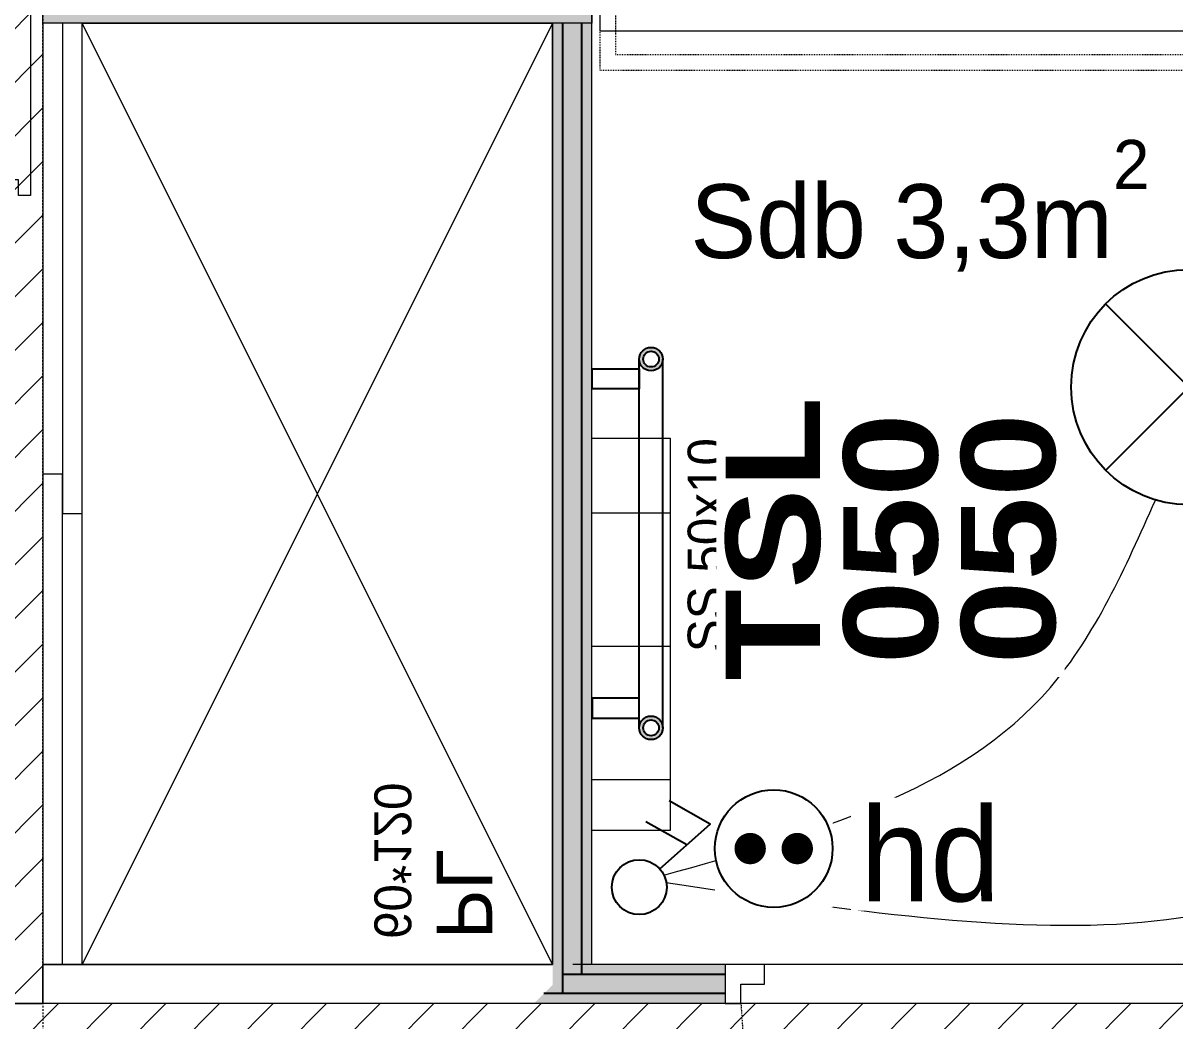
# Model space of a CAD drawing. Header units: centimetres. Extents: x 2191 to 12545, y -680 to 18662.
# Drawn here: x 10556.8 to 10703.7, y 8741.2 to 8868.4 of the extents above; entities that cross this region are included whole.
import ezdxf

# ---------------------------------------------------------------- set-up
doc = ezdxf.new("R2010")
doc.units = ezdxf.units.CM
for name, pattern in [('Style de ligne -11', [0.347222, 0.20828, -0.138942]), ('Style de ligne -13', [0.147638, 0.098425, -0.049213]), ('Style de ligne -18', [0.164042, 0.054681, -0.109361]), ('Style de ligne -19', [0.166667, 0.055556, -0.111111]), ('VW-01', [0.41656, 0.20828, -0.20828])]:
    doc.linetypes.add(name, pattern=pattern)
for name, color, linetype in [('B Aménagement intérieur', 252, 'Continuous'), ('B faience', 252, 'Style de ligne -11'), ('B Faux plafonds', 252, 'Continuous'), ('B Faux plafonds_Hatch', 252, 'Continuous'), ('B GÈnÈral_Hatch', 252, 'Continuous'), ('B Général', 252, 'Continuous'), ('C ANNOTATIONS-prestations', 252, 'Continuous'), ('C ANNOTATIONS-texte', 252, 'Continuous'), ('D SURFACES-shab', 252, 'Continuous'), ('F REMPLISSAGE-vert clair', 252, 'Continuous'), ('F REMPLISSAGE-vert foncé', 252, 'Continuous'), ('prlm-CHAUFF-CONV', 20, 'Continuous')]:
    doc.layers.add(name, color=color, linetype=linetype)
for name, color, linetype, lineweight in [('F REMPLISSAGE-vert clair_Hatch', 7, 'Continuous', 5), ('F REMPLISSAGE-vert foncÈ_Hatch', 7, 'Continuous', 5), ('prlm-ELEC-CFO', 1, 'Continuous', 25)]:
    doc.layers.add(name, color=color, linetype=linetype, lineweight=lineweight)
doc.styles.add('Eurostile', font='Eurosti.TTF')
doc.styles.add('prlm-chauff-rad', font='ariblk.ttf', dxfattribs={"height": 12})
doc.styles.add('prlm-elec-cfo', font='comic.ttf', dxfattribs={"height": 12})
pattern_1 = [(45, (0, 0), (2.42535, -2.64583), [])]

# ---------------------------------------------------------------- blocks, each defined once
blk = doc.blocks.new('Sèche-serviette')
at = {"layer": 'B GÈnÈral_Hatch', "linetype": 'Continuous', "lineweight": 5, "true_color": 0x444444}
h = blk.add_hatch(dxfattribs=at)
h.set_pattern_fill('H_BARDAGE V 150', color=250, style=0, pattern_type=2)
h.set_pattern_definition([(90, (0, 3.493), (17, 0), [])])
h.paths.add_polyline_path([(-25, 8.4925), (25, 8.4925), (25, -1.5075), (-25, -1.5075)])
at = {"layer": 'B Général', "color": 7, "linetype": 'Continuous', "lineweight": 5, "flags": 128}
blk.add_lwpolyline([(-25, 8.4925), (25, 8.4925), (25, -1.5075), (-25, -1.5075)], close=True, dxfattribs=at)
at = {"layer": 'C ANNOTATIONS-prestations', "insert": (25, -8.4925), "char_height": 4.706, "width": 50, "attachment_point": 9, "line_spacing_factor": 0.894142, "style": 'Eurostile'}
blk.add_mtext('SS 50x10', dxfattribs=at)
blk = doc.blocks.new('Placard 60.120')
at = {"layer": 'B Général', "color": 7, "linetype": 'Continuous', "lineweight": 5}
for p, q in [((60, 29.81), (-60, -30.19)), ((-60, 29.81), (60, -30.19))]:
    blk.add_line(p, q, dxfattribs=at)
at = {"layer": 'B Général', "color": 7, "linetype": 'Continuous', "lineweight": 5, "flags": 128}
blk.add_lwpolyline([(60, -30.19), (60, 29.81), (-60, 29.81), (-60, -30.19)], dxfattribs=at)
at = {"layer": 'B Général', "color": 252, "linetype": 'Continuous', "lineweight": 5, "true_color": 0x888888, "flags": 128}
blk.add_lwpolyline([(60, -30.19), (60, -35.19), (-60, -35.19), (-60, -30.19)], close=True, dxfattribs=at)
at = {"layer": 'B Général', "color": 7, "linetype": 'Continuous', "lineweight": 5, "flags": 128}
for points in [[(60, -30.19), (60, -32.69), (-2.5, -32.69), (-2.5, -30.19)], [(2.5, -32.69), (2.5, -35.19), (-60, -35.19), (-60, -32.69)]]:
    blk.add_lwpolyline(points, close=True, dxfattribs=at)
at = {"layer": 'B Général', "color": 7, "insert": (-56.76, 22.1), "char_height": 7.059, "attachment_point": 1, "line_spacing_factor": 0.894142, "style": 'Eurostile'}
blk.add_mtext('PL', dxfattribs=at)
at = {"layer": 'C ANNOTATIONS-prestations', "insert": (-56.76, 9.4), "char_height": 4.706, "attachment_point": 4, "line_spacing_factor": 0.894142, "style": 'Eurostile'}
blk.add_mtext('60*120', dxfattribs=at)
blk = doc.blocks.new('PP 80')
at = {"layer": 'B Général', "flags": 128}
blk.add_lwpolyline([(-43, 2.5), (-43, 85.5), (-39, 85.5), (-39, 2.5)], close=True, dxfattribs=at)
at = {"layer": 'B Général', "linetype": 'Style de ligne -18', "lineweight": 5, "flags": 128}
blk.add_lwpolyline([(46, 2.5), (45.27, 13.33), (43.1, 23.98), (39.53, 34.26), (34.61, 44), (28.44, 53.03), (21.1, 61.19), (12.74, 68.35), (3.5, 74.38), (-6.47, 79.18), (-17, 82.67), (-27.91, 84.79), (-39, 85.5)], dxfattribs=at)
at = {"layer": 'B Général', "color": 7, "linetype": 'Continuous', "lineweight": 5, "flags": 128}
for points in [[(-45, 2.5), (-43, 2.5), (-43, 0), (-40, 0), (-40, -2.5), (-45, -2.5)], [(48, 2.5), (46, 2.5), (46, 0), (43, 0), (43, -2.5), (48, -2.5), (48, -2.5), (48, -2.5), (48, 1.79), (48, 1.79)]]:
    blk.add_lwpolyline(points, close=True, dxfattribs=at)
at = {"layer": 'C ANNOTATIONS-prestations', "insert": (-37.5, 32.5), "char_height": 5.8825, "attachment_point": 1, "rotation": 90, "line_spacing_factor": 0.894142, "style": 'Eurostile'}
blk.add_mtext('PP 83 x 204', dxfattribs=at)
blk = doc.blocks.new('Groupe-135-1')
at = {"layer": 'B Général', "color": 252, "linetype": 'Style de ligne -19', "lineweight": 5, "true_color": 0x989898}
for p, q in [((-29.11, -35.61), (-29.11, -22.61)), ((-22.61, -29.11), (-35.61, -29.11))]:
    blk.add_line(p, q, dxfattribs=at)
at = {"layer": 'B Général', "color": 252, "linetype": 'Style de ligne -19', "lineweight": 5, "true_color": 0x989898, "flags": 128}
for points in [[(-40, -40), (-40, 40), (40, 40), (40, -40)], [(-38, -38), (-38, 38), (38, 38), (38, -38)]]:
    blk.add_lwpolyline(points, close=True, dxfattribs=at)
at = {"layer": 'B Général', "color": 252, "linetype": 'Style de ligne -19', "lineweight": 5, "true_color": 0x989898}
for radius in [4, 3]:
    blk.add_circle((-29.11, -29.11), radius, dxfattribs=at)
blk = doc.blocks.new('Douche pointillée')
at = {"layer": 'B Général', "color": 252, "true_color": 0x989898}
blk.add_blockref('Groupe-135-1', (0, 0), dxfattribs=at)
blk = doc.blocks.new('Baignoire 75_170')
at = {"layer": 'B faience', "lineweight": 18, "flags": 128}
blk.add_lwpolyline([(-85, 38.5), (-85, -37.5), (86, -37.5)], dxfattribs=at)
at = {"layer": 'B Général', "color": 7, "linetype": 'Continuous', "lineweight": 5, "flags": 128}
blk.add_lwpolyline([(-84, -36.5), (-84, 38.5), (86, 38.5), (86, -36.5)], close=True, dxfattribs=at)
at = {"layer": 'B Général', "color": 8, "true_color": 0x767676}
blk.add_blockref('Douche pointillée', (-44, 3.5), dxfattribs=at)
blk = doc.blocks.new('Groupe-137-1')
at = {"layer": 'B Faux plafonds_Hatch', "linetype": 'Continuous', "lineweight": 5, "true_color": 0xaaaaaa}
h = blk.add_hatch(dxfattribs=at)
h.set_pattern_fill('F_P__SOFFITE', color=253, style=0, pattern_type=2)
h.set_pattern_definition([(45, (0, 0.2205), (-3.5277778, 3.3072917), [])])
h.paths.add_polyline_path([(11070.45, 4134.41), (11070.45, 3984.56), (10863.76, 3984.56), (10863.76, 3841.41), (11449.45, 3841.41), (11449.45, 3934.41), (11190.45, 3934.41), (11190.45, 4134.41)])
at = {"layer": 'B Faux plafonds', "linetype": 'VW-01', "lineweight": 5, "flags": 128}
blk.add_lwpolyline([(11070.45, 4134.41), (11070.45, 3984.56), (10863.76, 3984.56), (10863.76, 3841.41), (11449.45, 3841.41), (11449.45, 3934.41), (11190.45, 3934.41), (11190.45, 4134.41)], close=True, dxfattribs=at)
at = {"layer": 'B GÈnÈral_Hatch', "color": 9, "linetype": 'Continuous', "true_color": 0xc0dcc0}
for points in [[(11199.45, 4068.41), (11190.45, 4059.41), (11199.45, 4134.41), (11190.45, 4134.41)], [(11251.45, 4134.41), (11260.45, 4134.41), (11251.45, 4068.41), (11260.45, 4059.41)], [(11251.45, 4068.41), (11260.45, 4059.41), (11199.45, 4068.41), (11190.45, 4059.41)], [(11255.45, 4059.41), (11255.45, 3934.41), (11260.45, 4059.41), (11260.45, 3939.41)], [(11258.04, 3939.41), (11253.04, 3934.41), (11277.45, 3939.41), (11277.45, 3934.41)]]:
    blk.add_solid(points, dxfattribs=at)
at = {"layer": 'B Général', "color": 7, "linetype": 'Continuous', "lineweight": 13}
for p, q in [((11190.45, 4059.41), (11190.45, 4134.41)), ((11260.45, 4134.41), (11260.45, 4059.41)), ((11260.45, 4059.41), (11190.45, 4059.41)), ((11255.45, 3939.41), (11190.45, 3939.41)), ((11255.45, 3934.41), (11190.45, 3934.41))]:
    blk.add_line(p, q, dxfattribs=at)
at = {"layer": 'B Général', "color": 98, "linetype": 'Continuous', "lineweight": 13, "true_color": 0x004400}
for p, q in [((11255.45, 3939.41), (11255.45, 4059.41)), ((11260.45, 3939.41), (11260.45, 4059.41)), ((11277.45, 3939.41), (11258.04, 3939.41)), ((11277.45, 3939.41), (11277.45, 3934.41)), ((11277.45, 3934.41), (11253.04, 3934.41))]:
    blk.add_line(p, q, dxfattribs=at)
at = {"layer": 'B Général', "color": 7, "linetype": 'Continuous', "lineweight": 5}
for p, q in [((11190.45, 3939.41), (11190.45, 3934.41)), ((11255.45, 3939.41), (11190.45, 3939.41)), ((11255.45, 3934.41), (11190.45, 3934.41))]:
    blk.add_line(p, q, dxfattribs=at)
at = {"layer": 'B Général', "color": 154, "linetype": 'VW-01', "lineweight": 5, "true_color": 0x0053a6, "flags": 128}
blk.add_lwpolyline([(11070.45, 3914.41), (11070.45, 4134.41), (11190.45, 4134.41), (11190.45, 3914.41)], close=True, dxfattribs=at)
at = {"layer": 'D SURFACES-shab', "lineweight": 18, "flags": 128}
for points in [[(11190.45, 4059.41), (11190.45, 4134.41), (11070.45, 4134.41), (11070.45, 3934.41), (11190.45, 3934.41), (11190.45, 3939.41), (11255.45, 3939.41), (11255.45, 4059.41)], [(11260.45, 4134.41), (11431.45, 4134.41), (11431.45, 3939.41), (11260.45, 3939.41)], [(10996.45, 3984.56), (10863.76, 3984.56), (10863.76, 3841.41), (11444.45, 3841.41), (11444.45, 3934.41), (11070.45, 3934.41), (11070.45, 3954.56), (10996.45, 3954.56)]]:
    blk.add_lwpolyline(points, close=True, dxfattribs=at)
at = {"layer": 'F REMPLISSAGE-vert clair'}
for p, q in [((11256.75, 3935.71), (11256.75, 4059.41)), ((11259.15, 3938.11), (11259.15, 4059.41)), ((11277.45, 3938.11), (11256.74, 3938.11)), ((11277.45, 3935.71), (11254.34, 3935.71))]:
    blk.add_line(p, q, dxfattribs=at)
at = {"layer": 'F REMPLISSAGE-vert clair_Hatch', "color": 9, "linetype": 'Continuous', "true_color": 0xc0dcc0}
for points in [[(11256.75, 4059.41), (11256.75, 3935.71), (11259.15, 4059.41), (11259.15, 3938.11)], [(11256.74, 3938.11), (11254.34, 3935.71), (11277.45, 3938.11), (11277.45, 3935.71)]]:
    blk.add_solid(points, dxfattribs=at)
at = {"layer": 'F REMPLISSAGE-vert foncÈ_Hatch', "color": 54, "linetype": 'Continuous', "true_color": 0x99aa00}
for points in [[(11260.45, 4059.41), (11258.65, 4061.21), (11190.45, 4059.41), (11192.25, 4061.21)], [(11255.45, 4059.41), (11255.45, 3934.41), (11256.75, 4059.41), (11256.75, 3935.71)], [(11259.15, 4059.41), (11259.15, 3938.11), (11260.45, 4059.41), (11260.45, 3939.41)], [(11258.04, 3939.41), (11256.74, 3938.11), (11277.45, 3939.41), (11277.45, 3938.11)], [(11254.34, 3935.71), (11253.04, 3934.41), (11277.45, 3935.71), (11277.45, 3934.41)]]:
    blk.add_solid(points, dxfattribs=at)
at = {"layer": 'F REMPLISSAGE-vert foncé', "color": 7, "linetype": 'Continuous', "lineweight": 13}
blk.add_line((11260.45, 4059.41), (11190.45, 4059.41), dxfattribs=at)
at = {"layer": 'F REMPLISSAGE-vert foncé', "color": 98, "linetype": 'Continuous', "lineweight": 13, "true_color": 0x004400}
for p, q in [((11255.45, 3939.41), (11255.45, 4059.41)), ((11260.45, 3939.41), (11260.45, 4059.41)), ((11277.45, 3939.41), (11258.04, 3939.41)), ((11277.45, 3934.41), (11253.04, 3934.41))]:
    blk.add_line(p, q, dxfattribs=at)
at = {"layer": 'F REMPLISSAGE-vert foncé'}
for p, q in [((11256.75, 3935.71), (11256.75, 4059.41)), ((11259.15, 3938.11), (11259.15, 4059.41)), ((11277.45, 3938.11), (11256.74, 3938.11)), ((11277.45, 3935.71), (11254.34, 3935.71))]:
    blk.add_line(p, q, dxfattribs=at)
at = {"layer": 'B Général', "color": 7, "xscale": -1}
for name, p, rotation in [('Baignoire 75_170', (11345.45, 4096.91), 180), ('Placard 60.120', (11225.64, 3999.41), 270)]:
    blk.add_blockref(name, p, dxfattribs=dict(at, rotation=rotation))
at = {"layer": 'B Général', "color": 7}
for name, p, rotation in [('Sèche-serviette', (11268.94, 3981.5), 90), ('PP 80', (11325.45, 3936.91), 180)]:
    blk.add_blockref(name, p, dxfattribs=dict(at, rotation=rotation))
at = {"layer": 'C ANNOTATIONS-texte', "insert": (11273, 4044.51), "char_height": 9.412, "width": 83.7717, "attachment_point": 1, "line_spacing_factor": 0.894142, "style": 'Eurostile'}
blk.add_mtext('Sdb 3,3m{\\H0.6667x;\\S2^ ;}', dxfattribs=at)
blk = doc.blocks.new('PP 93_204 PF1_2h mur20')
at = {"layer": 'B GÈnÈral_Hatch', "linetype": 'Continuous', "lineweight": 5}
h = blk.add_hatch(dxfattribs=at)
h.set_pattern_fill('50_BETON', style=0, pattern_type=2)
h.set_pattern_definition(pattern_1)
edge = h.paths.add_edge_path()
edge.add_line((-51.6, -8.95), (-50.94, -8.37))
edge.add_line((-50.94, -8.37), (-50.93, -8.36))
edge.add_arc((-50.79, -8.52), 0.2, 48.9909, 131.0091, ccw=False)
edge.add_line((-50.66, -8.36), (-50.65, -8.37))
edge.add_line((-50.65, -8.37), (-50.1, -8.86))
edge.add_line((-50.1, -8.86), (-50.1, -8.86))
edge.add_arc((-50.06, -8.82), 0.05, 228.9909, 270)
edge.add_line((-50.06, -8.87), (-50.06, -8.87))
edge.add_line((-50.06, -8.87), (-46.7, -8.87))
edge.add_line((-46.7, -8.87), (-46.69, -8.87))
edge.add_arc((-46.69, -8.83), 0.0435, 270, 360)
edge.add_line((-46.65, -8.83), (-46.65, 2.7))
edge.add_arc((-46.48, 2.7), 0.174, 90, 180, ccw=False)
edge.add_line((-46.48, 2.87), (-46.45, 2.87))
edge.add_line((-46.45, 2.87), (-44.9, 2.87))
edge.add_line((-44.9, 2.87), (-44.89, 2.87))
edge.add_arc((-44.89, 2.91), 0.0435, 270, 360)
edge.add_line((-44.85, 2.91), (-44.85, 5.96))
edge.add_arc((-44.89, 5.96), 0.0435, 0, 90)
edge.add_line((-44.89, 6), (-44.9, 6))
edge.add_line((-44.9, 6), (-46.45, 6))
edge.add_line((-46.45, 6), (-46.48, 6))
edge.add_arc((-46.48, 6.17), 0.174, 180, 270, ccw=False)
edge.add_line((-46.65, 6.17), (-46.65, 8.83))
edge.add_arc((-46.69, 8.83), 0.0435, 0, 90)
edge.add_line((-46.69, 8.87), (-46.7, 8.87))
edge.add_line((-46.7, 8.87), (-50.06, 8.87))
edge.add_line((-50.06, 8.87), (-50.06, 8.87))
edge.add_arc((-50.06, 8.82), 0.05, 90, 131.0091)
edge.add_line((-50.1, 8.86), (-50.1, 8.86))
edge.add_line((-50.1, 8.86), (-50.65, 8.37))
edge.add_line((-50.65, 8.37), (-50.66, 8.37))
edge.add_arc((-50.79, 8.52), 0.2, 233.0967, 311.0091, ccw=False)
edge.add_line((-50.91, 8.36), (-50.92, 8.36))
edge.add_line((-50.92, 8.36), (-51.44, 8.81))
edge.add_line((-51.44, 8.81), (-51.44, 8.81))
edge.add_line((-51.44, 8.81), (-51.6, 8.95))
edge.add_line((-51.6, 8.95), (-51.6, -8.95))
h = blk.add_hatch(dxfattribs=at)
h.set_pattern_fill('50_BETON', style=0, pattern_type=2)
h.set_pattern_definition(pattern_1)
edge = h.paths.add_edge_path()
edge.add_line((51.6, -8.95), (50.94, -8.37))
edge.add_line((50.94, -8.37), (50.93, -8.36))
edge.add_arc((50.79, -8.52), 0.2, 48.9909, 131.0091)
edge.add_line((50.66, -8.36), (50.65, -8.37))
edge.add_line((50.65, -8.37), (50.1, -8.86))
edge.add_line((50.1, -8.86), (50.1, -8.86))
edge.add_arc((50.06, -8.82), 0.05, 270, 311.0091, ccw=False)
edge.add_line((50.06, -8.87), (50.06, -8.87))
edge.add_line((50.06, -8.87), (46.7, -8.87))
edge.add_line((46.7, -8.87), (46.69, -8.87))
edge.add_arc((46.69, -8.83), 0.0435, 180, 270, ccw=False)
edge.add_line((46.65, -8.83), (46.65, 2.7))
edge.add_arc((46.48, 2.7), 0.174, 0, 90)
edge.add_line((46.48, 2.87), (46.45, 2.87))
edge.add_line((46.45, 2.87), (44.9, 2.87))
edge.add_line((44.9, 2.87), (44.89, 2.87))
edge.add_arc((44.89, 2.91), 0.0435, 180, 270, ccw=False)
edge.add_line((44.85, 2.91), (44.85, 5.96))
edge.add_arc((44.89, 5.96), 0.0435, 90, 180, ccw=False)
edge.add_line((44.89, 6), (44.9, 6))
edge.add_line((44.9, 6), (46.45, 6))
edge.add_line((46.45, 6), (46.48, 6))
edge.add_arc((46.48, 6.17), 0.174, 270, 360)
edge.add_line((46.65, 6.17), (46.65, 8.83))
edge.add_arc((46.69, 8.83), 0.0435, 90, 180, ccw=False)
edge.add_line((46.69, 8.87), (46.7, 8.87))
edge.add_line((46.7, 8.87), (50.06, 8.87))
edge.add_line((50.06, 8.87), (50.06, 8.87))
edge.add_arc((50.06, 8.82), 0.05, 48.9909, 90, ccw=False)
edge.add_line((50.1, 8.86), (50.1, 8.86))
edge.add_line((50.1, 8.86), (50.65, 8.37))
edge.add_line((50.65, 8.37), (50.66, 8.37))
edge.add_arc((50.79, 8.52), 0.2, 228.9909, 306.9033)
edge.add_line((50.91, 8.36), (50.92, 8.36))
edge.add_line((50.92, 8.36), (51.44, 8.81))
edge.add_line((51.44, 8.81), (51.44, 8.81))
edge.add_line((51.44, 8.81), (51.6, 8.95))
edge.add_line((51.6, 8.95), (51.6, -8.95))
at = {"layer": 'B Général', "linetype": 'Style de ligne -13', "lineweight": 5}
for p, q in [((46.7, 9), (-46.7, 9)), ((46.7, -9), (-46.7, -9))]:
    blk.add_line(p, q, dxfattribs=at)
at = {"layer": 'B Général', "color": 7, "linetype": 'Continuous', "lineweight": 5, "flags": 128}
blk.add_lwpolyline([(45, 12), (48.5, 12), (48.5, 10), (50, 10), (50.01, 106), (48.51, 106), (48.51, 104), (45.01, 104)], close=True, dxfattribs=at)
at = {"layer": 'B Général', "linetype": 'Continuous', "lineweight": 5, "flags": 128}
for points in [[(-46.5, 8.83), (-46.5, 6.17, 0.414214), (-46.46, 6.13), (-46.45, 6.13), (-44.9, 6.13), (-44.87, 6.13, -0.414214), (-44.7, 5.96), (-44.7, 2.91, -0.414214), (-44.87, 2.74), (-44.9, 2.74), (-46.45, 2.74), (-46.46, 2.74, 0.414214), (-46.5, 2.7), (-46.5, -8.83, -0.414214), (-46.67, -9), (-46.7, -9), (-50.06, -9), (-50.07, -9, -0.18087), (-50.2, -8.95), (-50.2, -8.95), (-50.76, -8.47), (-50.76, -8.46, 0.373975), (-50.83, -8.46), (-50.83, -8.47), (-51.49, -9.04), (-51.6, -8.95), (-50.94, -8.37), (-50.93, -8.36, -0.373975), (-50.66, -8.36), (-50.65, -8.37), (-50.1, -8.86), (-50.1, -8.86, 0.18087), (-50.06, -8.87), (-50.06, -8.87), (-46.7, -8.87), (-46.69, -8.87, 0.414214), (-46.65, -8.83), (-46.65, 2.7, -0.414214), (-46.48, 2.87), (-46.45, 2.87), (-44.9, 2.87), (-44.89, 2.87, 0.414214), (-44.85, 2.91), (-44.85, 5.96, 0.414214), (-44.89, 6), (-44.9, 6), (-46.45, 6), (-46.48, 6, -0.414214), (-46.65, 6.17), (-46.65, 8.83, 0.414214), (-46.69, 8.87), (-46.7, 8.87), (-50.06, 8.87), (-50.06, 8.87, 0.18087), (-50.1, 8.86), (-50.1, 8.86), (-50.65, 8.37), (-50.66, 8.37, -0.353689), (-50.91, 8.36), (-50.92, 8.36), (-51.44, 8.81), (-51.44, 8.81), (-51.6, 8.95), (-51.49, 9.04), (-50.88, 8.51, 0.385556), (-50.77, 8.46), (-50.76, 8.47), (-50.2, 8.95), (-50.2, 8.95, -0.18087), (-50.07, 9), (-50.06, 9), (-46.7, 9), (-46.67, 9, -0.414214)], [(46.5, 8.83), (46.5, 6.17, -0.414214), (46.46, 6.13), (46.45, 6.13), (44.9, 6.13), (44.87, 6.13, 0.414214), (44.7, 5.96), (44.7, 2.91, 0.414214), (44.87, 2.74), (44.9, 2.74), (46.45, 2.74), (46.46, 2.74, -0.414214), (46.5, 2.7), (46.5, -8.83, 0.414214), (46.67, -9), (46.7, -9), (50.06, -9), (50.07, -9, 0.18087), (50.2, -8.95), (50.2, -8.95), (50.76, -8.47), (50.76, -8.46, -0.373975), (50.83, -8.46), (50.83, -8.47), (51.49, -9.04), (51.6, -8.95), (50.94, -8.37), (50.93, -8.36, 0.373975), (50.66, -8.36), (50.65, -8.37), (50.1, -8.86), (50.1, -8.86, -0.18087), (50.06, -8.87), (50.06, -8.87), (46.7, -8.87), (46.69, -8.87, -0.414214), (46.65, -8.83), (46.65, 2.7, 0.414214), (46.48, 2.87), (46.45, 2.87), (44.9, 2.87), (44.89, 2.87, -0.414214), (44.85, 2.91), (44.85, 5.96, -0.414214), (44.89, 6), (44.9, 6), (46.45, 6), (46.48, 6, 0.414214), (46.65, 6.17), (46.65, 8.83, -0.414214), (46.69, 8.87), (46.7, 8.87), (50.06, 8.87), (50.06, 8.87, -0.18087), (50.1, 8.86), (50.1, 8.86), (50.65, 8.37), (50.66, 8.37, 0.353689), (50.91, 8.36), (50.92, 8.36), (51.44, 8.81), (51.44, 8.81), (51.6, 8.95), (51.49, 9.04), (50.88, 8.51, -0.385556), (50.77, 8.46), (50.76, 8.47), (50.2, 8.95), (50.2, 8.95, 0.18087), (50.07, 9), (50.06, 9), (46.7, 9), (46.67, 9, 0.414214)]]:
    blk.add_lwpolyline(points, format="xyb", close=True, dxfattribs=at)
at = {"layer": 'B Général', "color": 250, "linetype": 'Continuous', "lineweight": 5, "true_color": 0x444444, "flags": 128}
blk.add_lwpolyline([(0, -20.5), (-14, -41.85), (14, -41.85)], close=True, dxfattribs=at)
at = {"layer": 'B Général', "linetype": 'Continuous', "lineweight": 5}
blk.add_circle((48.5, 9.5), 0.5, dxfattribs=at)
at = {"layer": 'B Général', "color": 7, "linetype": 'Continuous', "lineweight": 5}
blk.add_arc((48.5, 9.5), 94.5, 90, 181.2323, dxfattribs=at)
at = {"layer": 'C ANNOTATIONS-prestations', "insert": (25.17, 12.23), "char_height": 7.059, "attachment_point": 1, "rotation": 90, "line_spacing_factor": 0.894142, "style": 'Eurostile'}
blk.add_mtext('PP 93*204\\PPF 1/2h\\P', dxfattribs=at)
blk = doc.blocks.new('xi.PTCE')
at = {"layer": 'prlm-ELEC-CFO', "color": 0}
for points in [[(-10.61, 10.61), (10.61, -10.61)], [(10.61, 10.61), (-10.61, -10.61)]]:
    blk.add_lwpolyline(points, dxfattribs=at)
at = {"layer": 'prlm-ELEC-CFO', "color": 0, "linetype": 'ByBlock'}
blk.add_circle((0, 0), 15, dxfattribs=at)
blk = doc.blocks.new('xi.DA')
at = {"layer": 'prlm-ELEC-CFO', "color": 0}
for points in [[(0.61, -1.67), (7.04, 4.05), (1.81, 7.01)], [(4.05, 1.39), (-1.17, 4.34)]]:
    blk.add_lwpolyline(points, dxfattribs=at)
blk.add_circle((-2, -4), 3.5, dxfattribs=at)
blk = doc.blocks.new('xi.PCHD')
at = {"color": 0, "lineweight": 5}
blk.add_wipeout([(-7.5, -7.5), (7.5, -7.5), (7.5, 7.5), (-7.5, 7.5)], dxfattribs=at).dxf.layer = 'prlm-ELEC-CFO'
at = {"layer": 'prlm-ELEC-CFO', "color": 0, "linetype": 'ByBlock', "lineweight": 5, "const_width": 2}
for points in [[(-4, 0, 1), (-2, 0, 1)], [(2, 0, 1), (4, 0, 1)]]:
    blk.add_lwpolyline(points, format="xyb", close=True, dxfattribs=at)
at = {"layer": 'prlm-ELEC-CFO', "color": 0, "linetype": 'ByBlock', "lineweight": -2}
blk.add_circle((0, 0), 7.5, dxfattribs=at)
blk = doc.blocks.new('xi.TSL-050-050')
at = {"layer": 'prlm-CHAUFF-CONV', "linetype": 'ByBlock', "lineweight": -2}
h = blk.add_hatch(color=0, dxfattribs=at)
edge = h.paths.add_edge_path()
edge.add_arc((-23.5, 7.5), 1.5, 0, 360)
edge = h.paths.add_edge_path(flags=17)
edge.add_arc((-23.5, 7.5), 1, 0, 360)
edge = h.paths.add_edge_path()
edge.add_arc((23.5, 7.5), 1.5, 0, 360)
edge = h.paths.add_edge_path(flags=17)
edge.add_arc((23.5, 7.5), 1, 0, 360)
at = {"layer": 'prlm-CHAUFF-CONV', "color": 0, "linetype": 'ByBlock', "lineweight": -2, "flags": 128}
for points in [[(23.5, 9), (-23.5, 9)], [(23.5, 6), (-23.5, 6)]]:
    blk.add_lwpolyline(points, dxfattribs=at)
at = {"layer": 'prlm-CHAUFF-CONV', "color": 0, "linetype": 'ByBlock', "lineweight": -2}
for points in [[(-19.73, 0), (-22.27, 0), (-22.27, 6), (-19.73, 6)], [(19.73, 0), (22.27, 0), (22.27, 6), (19.73, 6)]]:
    blk.add_lwpolyline(points, close=True, dxfattribs=at)
for centre, radius in [((-23.5, 7.5), 1.5), ((23.5, 7.5), 1.5), ((-23.5, 7.5), 1), ((23.5, 7.5), 1)]:
    blk.add_circle(centre, radius, dxfattribs=at)

msp = doc.modelspace()

# ---------------------------------------------------------------- linework, layer by layer
at = {"layer": 'prlm-ELEC-CFO', "lineweight": 13}
for points in [[(10638.83, 8758.87), (10734.52, 8775.12), (10744.75, 8805.39), (10795.1, 8809.4)], [(10638.52, 8759.81), (10687.79, 8783.74), (10701.19, 8807.64)]]:
    msp.add_spline(points, degree=3, dxfattribs=at)

# ---------------------------------------------------------------- block references
at = {"layer": 'B Aménagement intérieur', "color": 7}
msp.add_blockref('Groupe-137-1', (-631.11, 4809.03), dxfattribs=at)
at = {"layer": 'B Général', "color": 7, "xscale": -1, "rotation": 180}
msp.add_blockref('PP 93_204 PF1_2h mur20', (10507.74, 8952.44), dxfattribs=at)
at = {"layer": 'prlm-CHAUFF-CONV', "rotation": 270}
msp.add_blockref('xi.TSL-050-050', (10629.38, 8802.1), dxfattribs=at)
at = {"layer": 'prlm-ELEC-CFO'}
for name, p in [('xi.PTCE', (10705.44, 8822.03)), ('xi.DA', (10637.38, 8762.29))]:
    msp.add_blockref(name, p, dxfattribs=at)

# ---------------------------------------------------------------- next in the draw order: block references
msp.add_blockref('xi.PCHD', (10652.52, 8763.21), dxfattribs=at)

# ---------------------------------------------------------------- next in the draw order: texts
at = {"layer": 'prlm-CHAUFF-CONV', "lineweight": 20, "insert": (10667.49, 8802.71), "char_height": 12, "width": 32.8236, "attachment_point": 5, "rotation": 90, "line_spacing_factor": 0.75, "style": 'prlm-chauff-rad', "bg_fill": 3, "box_fill_scale": 1.1, "bg_fill_color": 256, "bg_fill_transparency": 0}
msp.add_mtext('TSL\\P050\\P050', dxfattribs=at)
at = {"layer": 'prlm-ELEC-CFO', "lineweight": 20, "insert": (10672.48, 8762.4), "char_height": 12, "attachment_point": 5, "line_spacing_factor": 0.8, "style": 'prlm-elec-cfo', "bg_fill": 3, "box_fill_scale": 1.1, "bg_fill_color": 256, "bg_fill_transparency": 0}
msp.add_mtext('hd', dxfattribs=at)

doc.saveas('drawing.dxf')
